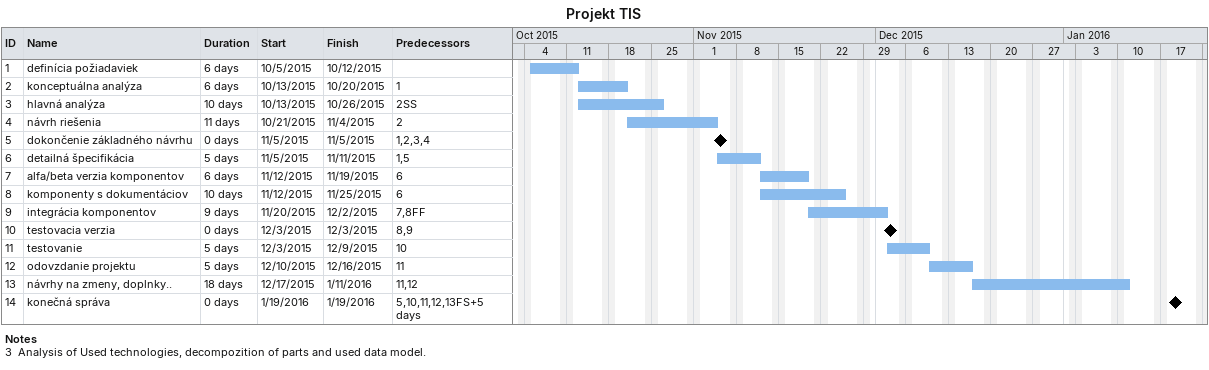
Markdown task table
Projekt TIS

| ID | Task | Duration | Start | Finish | Predecessors |
|---|---|---|---|---|---|
| 1 | definícia požiadaviek | 6d | 2015-10-05 | 2015-10-12 |  |
| 2 | konceptuálna analýza | 6d | 2015-10-13 | 2015-10-20 | 1 |
| 3 | hlavná analýza | 10d | 2015-10-13 | 2015-10-26 | 2SS |
| 4 | návrh riešenia | 11d | 2015-10-21 | 2015-11-04 | 2 |
| 5 | dokončenie základného návrhu | 0d | 2015-11-05 | 2015-11-05 | 1, 2, 3, 4 |
| 6 | detailná špecifikácia | 5d | 2015-11-05 | 2015-11-11 | 1, 5 |
| 7 | alfa/beta verzia komponentov | 6d | 2015-11-12 | 2015-11-19 | 6 |
| 8 | komponenty s dokumentáciov | 10d | 2015-11-12 | 2015-11-25 | 6 |
| 9 | integrácia komponentov | 9d | 2015-11-20 | 2015-12-02 | 7, 8FF |
| 10 | testovacia verzia | 0d | 2015-12-03 | 2015-12-03 | 8, 9 |
| 11 | testovanie | 5d | 2015-12-03 | 2015-12-09 | 10 |
| 12 | odovzdanie projektu | 5d | 2015-12-10 | 2015-12-16 | 11 |
| 13 | návrhy na zmeny, doplnky.. | 18d | 2015-12-17 | 2016-01-11 | 11, 12 |
| 14 | konečná správa | 0d | 2016-01-19 | 2016-01-19 | 5, 10, 11, 12, 13FS+5d |

Notes
- 3: Analysis of Used technologies, decompozition of parts and used data model.
